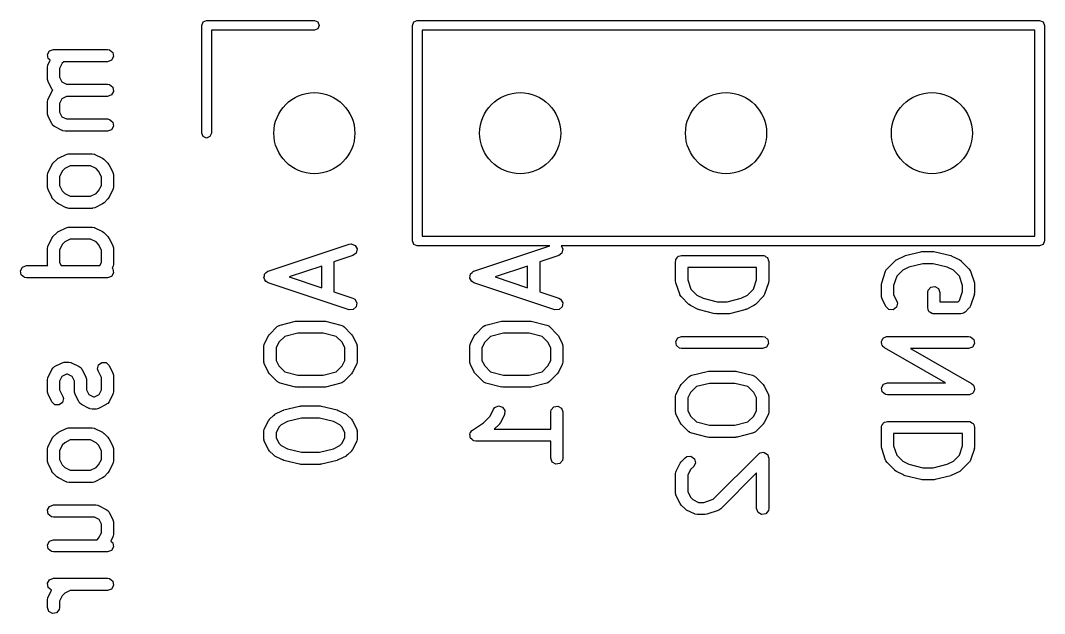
# Model space of a CAD drawing. Extents: x 133.2 to 158.9, y -108.1 to -92.6.
# Drawn here: x 146.23 to 158.87, y -99.91 to -92.59 of the extents above; entities that cross this region are included whole.
import ezdxf

# ---------------------------------------------------------------- set-up
doc = ezdxf.new("R2010")
doc.units = 0
doc.layers.add('BLACK', color=7, linetype='CONTINUOUS')

msp = doc.modelspace()

# ---------------------------------------------------------------- linework, layer by layer
at = {"layer": 'BLACK', "linetype": 'CONTINUOUS'}
for p, q in [((148.47, -92.65), (148.488, -92.6076)), ((148.488, -92.6076), (148.53, -92.59)), ((148.53, -92.59), (149.86, -92.59)), ((149.86, -92.59), (149.902, -92.6076)), ((149.902, -92.6076), (149.92, -92.65)), ((151.07, -92.65), (151.088, -92.6076)), ((151.088, -92.6076), (151.13, -92.59)), ((151.13, -92.59), (158.81, -92.59)), ((158.81, -92.59), (158.852, -92.6076)), ((158.852, -92.6076), (158.87, -92.65)), ((148.47, -93.98), (148.47, -92.65)), ((149.86, -92.71), (148.59, -92.71)), ((148.59, -92.71), (148.59, -93.98)), ((149.902, -92.6924), (149.86, -92.71)), ((149.92, -92.65), (149.902, -92.6924)), ((151.07, -95.31), (151.07, -92.65)), ((151.19, -92.71), (151.19, -95.25)), ((158.75, -92.71), (151.19, -92.71)), ((158.75, -95.25), (158.75, -92.71)), ((158.87, -92.65), (158.87, -95.31)), ((146.567, -93.0101), (146.593, -92.9656)), ((146.593, -92.9656), (146.641, -92.9481)), ((146.641, -92.9481), (147.307, -92.9481)), ((147.307, -92.9481), (147.333, -92.9526)), ((147.333, -92.9526), (147.372, -92.9856)), ((147.372, -92.9856), (147.381, -93.0361)), ((146.576, -93.0606), (146.567, -93.0101)), ((146.574, -93.1324), (146.6, -93.0806)), ((146.6, -93.0806), (146.576, -93.0606)), ((146.75, -93.1151), (146.716, -93.1837)), ((146.767, -93.0981), (146.75, -93.1151)), ((147.307, -93.0981), (146.767, -93.0981)), ((147.356, -93.0805), (147.307, -93.0981)), ((147.381, -93.0361), (147.356, -93.0805)), ((146.566, -93.166), (146.57, -93.1403)), ((146.566, -93.3088), (146.566, -93.166)), ((146.57, -93.1403), (146.573, -93.1369)), ((146.573, -93.1369), (146.574, -93.1324)), ((146.716, -93.1837), (146.716, -93.2911)), ((146.567, -93.313), (146.566, -93.3088)), ((146.566, -93.3174), (146.567, -93.313)), ((146.574, -93.3423), (146.566, -93.3174)), ((146.621, -93.4376), (146.574, -93.3423)), ((146.716, -93.2911), (146.744, -93.3481)), ((146.744, -93.3481), (146.801, -93.3767)), ((146.801, -93.3767), (147.307, -93.3767)), ((147.307, -93.3767), (147.333, -93.3812)), ((146.574, -93.561), (146.621, -93.4657)), ((146.629, -93.4453), (146.621, -93.4376)), ((146.621, -93.4657), (146.632, -93.4513)), ((146.632, -93.4513), (146.629, -93.4453)), ((147.333, -93.3812), (147.372, -93.4142)), ((147.381, -93.4647), (147.356, -93.5091)), ((147.372, -93.4142), (147.381, -93.4647)), ((146.566, -93.5945), (146.57, -93.5689)), ((146.566, -93.7374), (146.566, -93.5945)), ((146.57, -93.5689), (146.573, -93.5654)), ((146.573, -93.5654), (146.574, -93.561)), ((146.744, -93.5552), (146.716, -93.6122)), ((146.716, -93.6122), (146.716, -93.7197)), ((146.801, -93.5267), (146.744, -93.5552)), ((147.307, -93.5267), (146.801, -93.5267)), ((147.356, -93.5091), (147.307, -93.5267)), ((146.567, -93.7416), (146.566, -93.7374)), ((146.566, -93.746), (146.567, -93.7416)), ((146.574, -93.7709), (146.566, -93.746)), ((146.716, -93.7197), (146.744, -93.7767)), ((146.621, -93.8662), (146.574, -93.7709)), ((146.629, -93.8739), (146.621, -93.8662)), ((146.634, -93.8842), (146.629, -93.8739)), ((146.655, -93.8997), (146.634, -93.8842)), ((146.744, -93.7767), (146.801, -93.8052)), ((146.801, -93.8052), (147.307, -93.8052)), ((147.307, -93.8052), (147.333, -93.8098)), ((147.333, -93.8098), (147.372, -93.8427)), ((147.372, -93.8427), (147.381, -93.8933)), ((146.75, -93.9473), (146.655, -93.8997)), ((146.754, -93.9478), (146.75, -93.9473)), ((146.758, -93.9507), (146.754, -93.9478)), ((146.784, -93.9552), (146.758, -93.9507)), ((147.307, -93.9552), (146.784, -93.9552)), ((147.356, -93.9377), (147.307, -93.9552)), ((147.381, -93.8933), (147.356, -93.9377)), ((148.488, -94.0224), (148.47, -93.98)), ((148.59, -93.98), (148.572, -94.0224)), ((148.53, -94.04), (148.488, -94.0224)), ((148.572, -94.0224), (148.53, -94.04)), ((146.702, -94.2893), (146.798, -94.2417)), ((146.798, -94.2417), (146.823, -94.2343)), ((146.823, -94.2343), (146.827, -94.2353)), ((146.827, -94.2353), (146.831, -94.2338)), ((146.831, -94.2338), (147.117, -94.2338)), ((147.117, -94.2338), (147.143, -94.2383)), ((147.143, -94.2383), (147.146, -94.2412)), ((147.146, -94.2412), (147.15, -94.2417)), ((147.15, -94.2417), (147.246, -94.2893)), ((146.574, -94.4657), (146.621, -94.3705)), ((146.621, -94.3705), (146.635, -94.3525)), ((146.635, -94.351), (146.683, -94.3034)), ((146.635, -94.3525), (146.635, -94.351)), ((146.683, -94.3034), (146.701, -94.2905)), ((146.701, -94.2905), (146.702, -94.2893)), ((146.849, -94.3838), (146.78, -94.4181)), ((147.099, -94.3838), (146.849, -94.3838)), ((147.168, -94.4181), (147.099, -94.3838)), ((147.246, -94.2893), (147.264, -94.3027)), ((147.264, -94.3027), (147.265, -94.3034)), ((147.265, -94.3034), (147.313, -94.351)), ((147.313, -94.351), (147.326, -94.3694)), ((147.326, -94.3694), (147.327, -94.3705)), ((147.327, -94.3705), (147.374, -94.4657)), ((146.566, -94.4993), (146.57, -94.4736)), ((146.566, -94.6421), (146.566, -94.4993)), ((146.57, -94.4736), (146.573, -94.4702)), ((146.573, -94.4702), (146.574, -94.4657)), ((146.75, -94.4485), (146.716, -94.517)), ((146.716, -94.517), (146.716, -94.6244)), ((146.78, -94.4181), (146.75, -94.4485)), ((147.198, -94.4485), (147.168, -94.4181)), ((147.232, -94.517), (147.198, -94.4485)), ((147.232, -94.6244), (147.232, -94.517)), ((147.374, -94.4657), (147.382, -94.4907)), ((147.382, -94.4907), (147.381, -94.4951)), ((147.381, -94.4951), (147.382, -94.4993)), ((147.382, -94.4993), (147.382, -94.6421)), ((146.567, -94.6464), (146.566, -94.6421)), ((146.716, -94.6244), (146.75, -94.693)), ((147.198, -94.693), (147.232, -94.6244)), ((147.382, -94.6421), (147.378, -94.6678)), ((146.566, -94.6507), (146.567, -94.6464)), ((146.574, -94.6757), (146.566, -94.6507)), ((146.621, -94.7709), (146.574, -94.6757)), ((146.75, -94.693), (146.78, -94.7234)), ((146.78, -94.7234), (146.849, -94.7576)), ((146.849, -94.7576), (147.099, -94.7576)), ((147.099, -94.7576), (147.168, -94.7234)), ((147.168, -94.7234), (147.198, -94.693)), ((147.374, -94.6757), (147.327, -94.7709)), ((147.375, -94.6712), (147.374, -94.6757)), ((147.378, -94.6678), (147.375, -94.6712)), ((146.622, -94.772), (146.621, -94.7709)), ((146.635, -94.7904), (146.622, -94.772)), ((146.683, -94.838), (146.635, -94.7904)), ((146.684, -94.8387), (146.683, -94.838)), ((146.702, -94.8521), (146.684, -94.8387)), ((146.798, -94.8997), (146.702, -94.8521)), ((147.246, -94.8521), (147.15, -94.8997)), ((147.247, -94.8509), (147.246, -94.8521)), ((147.265, -94.838), (147.247, -94.8509)), ((147.313, -94.7904), (147.265, -94.838)), ((147.327, -94.7709), (147.313, -94.7889)), ((147.313, -94.7889), (147.313, -94.7904)), ((146.802, -94.9002), (146.798, -94.8997)), ((146.806, -94.9031), (146.802, -94.9002)), ((146.831, -94.9076), (146.806, -94.9031)), ((147.117, -94.9076), (146.831, -94.9076)), ((147.121, -94.9061), (147.117, -94.9076)), ((147.125, -94.9071), (147.121, -94.9061)), ((147.15, -94.8997), (147.125, -94.9071)), ((146.702, -95.1941), (146.798, -95.1465)), ((146.798, -95.1465), (146.823, -95.1391)), ((146.823, -95.1391), (146.827, -95.1401)), ((146.827, -95.1401), (146.831, -95.1386)), ((146.831, -95.1386), (147.117, -95.1386)), ((147.117, -95.1386), (147.143, -95.1431)), ((147.143, -95.1431), (147.146, -95.146)), ((147.146, -95.146), (147.15, -95.1465)), ((147.15, -95.1465), (147.246, -95.1941)), ((146.574, -95.3705), (146.621, -95.2753)), ((146.621, -95.2753), (146.635, -95.2573)), ((146.635, -95.2558), (146.683, -95.2082)), ((146.635, -95.2573), (146.635, -95.2558)), ((146.683, -95.2082), (146.701, -95.1953)), ((146.701, -95.1953), (146.702, -95.1941)), ((147.246, -95.1941), (147.264, -95.2075)), ((147.264, -95.2075), (147.265, -95.2082)), ((147.265, -95.2082), (147.313, -95.2558)), ((147.313, -95.2558), (147.326, -95.2741)), ((147.326, -95.2741), (147.327, -95.2753)), ((147.327, -95.2753), (147.374, -95.3705)), ((151.19, -95.25), (158.75, -95.25)), ((146.566, -95.404), (146.57, -95.3784)), ((146.57, -95.3784), (146.573, -95.375)), ((146.573, -95.375), (146.574, -95.3705)), ((146.75, -95.3532), (146.716, -95.4218)), ((146.78, -95.3228), (146.75, -95.3532)), ((146.849, -95.2886), (146.78, -95.3228)), ((147.099, -95.2886), (146.849, -95.2886)), ((147.168, -95.3228), (147.099, -95.2886)), ((147.198, -95.3532), (147.168, -95.3228)), ((147.232, -95.4218), (147.198, -95.3532)), ((147.374, -95.3705), (147.382, -95.3955)), ((147.382, -95.3955), (147.381, -95.3998)), ((147.381, -95.3998), (147.382, -95.404)), ((149.289, -95.6824), (150.289, -95.3491)), ((150.289, -95.3491), (150.314, -95.3453)), ((150.314, -95.3453), (150.362, -95.3641)), ((150.362, -95.3641), (150.387, -95.4092)), ((151.088, -95.3524), (151.07, -95.31)), ((151.13, -95.37), (151.088, -95.3524)), ((152.766, -95.37), (151.13, -95.37)), ((151.829, -95.6824), (152.766, -95.37)), ((158.81, -95.37), (152.905, -95.37)), ((152.905, -95.37), (152.927, -95.4092)), ((158.852, -95.3524), (158.81, -95.37)), ((158.87, -95.31), (158.852, -95.3524)), ((146.566, -95.5945), (146.566, -95.404)), ((146.716, -95.4218), (146.716, -95.5768)), ((147.232, -95.5768), (147.232, -95.4218)), ((147.382, -95.404), (147.382, -95.5945)), ((150.336, -95.4914), (150.102, -95.5695)), ((150.376, -95.4595), (150.336, -95.4914)), ((150.387, -95.4092), (150.376, -95.4595)), ((152.876, -95.4914), (152.642, -95.5695)), ((152.916, -95.4595), (152.876, -95.4914)), ((152.927, -95.4092), (152.916, -95.4595)), ((154.322, -95.5374), (154.334, -95.5225)), ((154.334, -95.5225), (154.344, -95.5056)), ((154.344, -95.5056), (154.351, -95.5033)), ((154.351, -95.5033), (154.355, -95.4981)), ((154.355, -95.4981), (154.374, -95.4948)), ((154.374, -95.4948), (154.392, -95.4881)), ((154.392, -95.4881), (155.392, -95.4881)), ((155.392, -95.4881), (155.402, -95.4898)), ((155.402, -95.4898), (155.405, -95.4892)), ((155.405, -95.4892), (155.408, -95.4909)), ((155.408, -95.4909), (155.418, -95.4926)), ((155.418, -95.4926), (155.433, -95.5051)), ((155.433, -95.5051), (155.45, -95.5149)), ((155.45, -95.5149), (155.452, -95.5212)), ((155.452, -95.5212), (155.457, -95.5256)), ((155.457, -95.5256), (155.461, -95.5448)), ((157.042, -95.5436), (157.137, -95.496)), ((157.137, -95.496), (157.149, -95.4923)), ((157.149, -95.4923), (157.152, -95.4903)), ((157.152, -95.4903), (157.343, -95.4427)), ((157.343, -95.4427), (157.358, -95.4417)), ((157.358, -95.4417), (157.361, -95.4405)), ((157.361, -95.4405), (157.504, -95.4405)), ((157.504, -95.4405), (157.519, -95.4431)), ((157.519, -95.4431), (157.522, -95.4427)), ((157.522, -95.4427), (157.712, -95.4903)), ((157.712, -95.4903), (157.724, -95.4956)), ((157.724, -95.4956), (157.728, -95.496)), ((157.728, -95.496), (157.823, -95.5436)), ((146.234, -95.6767), (146.259, -95.6323)), ((146.259, -95.6323), (146.307, -95.6148)), ((146.307, -95.6148), (146.57, -95.6148)), ((146.567, -95.5987), (146.566, -95.5945)), ((146.566, -95.6031), (146.567, -95.5987)), ((146.57, -95.6148), (146.566, -95.6031)), ((146.716, -95.5768), (146.735, -95.6148)), ((146.735, -95.6148), (147.213, -95.6148)), ((147.213, -95.6148), (147.232, -95.5768)), ((147.374, -95.6281), (147.365, -95.6464)), ((147.365, -95.6464), (147.372, -95.6523)), ((147.372, -95.6523), (147.381, -95.7028)), ((147.375, -95.6236), (147.374, -95.6281)), ((147.378, -95.6202), (147.375, -95.6236)), ((147.382, -95.5945), (147.378, -95.6202)), ((149.952, -95.6195), (149.55, -95.7536)), ((149.952, -95.8876), (149.952, -95.6195)), ((150.102, -95.5695), (150.102, -95.9376)), ((152.492, -95.6195), (152.09, -95.7536)), ((152.492, -95.8876), (152.492, -95.6195)), ((152.642, -95.5695), (152.642, -95.9376)), ((154.317, -95.5631), (154.319, -95.5534)), ((154.317, -95.8012), (154.317, -95.5631)), ((154.319, -95.5501), (154.32, -95.5472)), ((154.319, -95.5534), (154.319, -95.5501)), ((154.32, -95.5472), (154.322, -95.5374)), ((154.467, -95.6381), (154.467, -95.789)), ((155.317, -95.6381), (154.467, -95.6381)), ((155.317, -95.789), (155.317, -95.6381)), ((155.461, -95.5448), (155.467, -95.5631)), ((155.467, -95.5631), (155.467, -95.8012)), ((156.925, -95.657), (156.927, -95.6529)), ((156.927, -95.6529), (157.022, -95.5577)), ((157.022, -95.5577), (157.041, -95.5448)), ((157.041, -95.5448), (157.042, -95.5436)), ((157.197, -95.6339), (157.12, -95.6724)), ((157.37, -95.5905), (157.197, -95.6339)), ((157.495, -95.5905), (157.37, -95.5905)), ((157.668, -95.6339), (157.495, -95.5905)), ((157.745, -95.6724), (157.668, -95.6339)), ((157.823, -95.5436), (157.841, -95.557)), ((157.841, -95.557), (157.843, -95.5577)), ((157.843, -95.5577), (157.938, -95.6529)), ((157.938, -95.6529), (157.953, -95.6743)), ((146.242, -95.7273), (146.234, -95.6767)), ((146.282, -95.7602), (146.242, -95.7273)), ((146.307, -95.7648), (146.282, -95.7602)), ((147.307, -95.7648), (146.307, -95.7648)), ((147.356, -95.7472), (147.307, -95.7648)), ((147.381, -95.7028), (147.356, -95.7472)), ((149.238, -95.7646), (149.243, -95.7413)), ((149.239, -95.7665), (149.238, -95.7646)), ((149.239, -95.7686), (149.239, -95.7665)), ((149.251, -95.7888), (149.239, -95.7686)), ((149.243, -95.7413), (149.246, -95.7179)), ((149.246, -95.7179), (149.248, -95.7164)), ((149.248, -95.7143), (149.267, -95.6996)), ((149.248, -95.7164), (149.248, -95.7143)), ((149.267, -95.6996), (149.285, -95.6838)), ((149.285, -95.6838), (149.287, -95.6838)), ((149.287, -95.6838), (149.289, -95.6824)), ((149.55, -95.7536), (149.952, -95.8876)), ((151.778, -95.7646), (151.783, -95.7413)), ((151.779, -95.7665), (151.778, -95.7646)), ((151.779, -95.7686), (151.779, -95.7665)), ((151.791, -95.7888), (151.779, -95.7686)), ((151.783, -95.7413), (151.786, -95.7179)), ((151.786, -95.7179), (151.788, -95.7164)), ((151.788, -95.7143), (151.807, -95.6996)), ((151.788, -95.7164), (151.788, -95.7143)), ((151.807, -95.6996), (151.825, -95.6838)), ((151.825, -95.6838), (151.827, -95.6838)), ((151.827, -95.6838), (151.829, -95.6824)), ((152.09, -95.7536), (152.492, -95.8876)), ((156.861, -95.8251), (156.909, -95.6822)), ((156.909, -95.6822), (156.921, -95.6593)), ((156.921, -95.6593), (156.925, -95.657)), ((157.046, -95.7465), (157.007, -95.861)), ((157.12, -95.6724), (157.046, -95.7465)), ((157.819, -95.7465), (157.745, -95.6724)), ((157.857, -95.861), (157.819, -95.7465)), ((157.953, -95.6743), (157.953, -95.6787)), ((157.953, -95.6787), (157.956, -95.6822)), ((157.956, -95.6822), (158.004, -95.8251)), ((149.263, -95.8097), (149.251, -95.7888)), ((149.265, -95.8105), (149.263, -95.8097)), ((149.266, -95.8123), (149.265, -95.8105)), ((149.289, -95.8247), (149.266, -95.8123)), ((150.289, -96.1581), (149.289, -95.8247)), ((151.803, -95.8097), (151.791, -95.7888)), ((151.805, -95.8105), (151.803, -95.8097)), ((151.806, -95.8123), (151.805, -95.8105)), ((151.829, -95.8247), (151.806, -95.8123)), ((152.829, -96.1581), (151.829, -95.8247)), ((154.318, -95.8027), (154.317, -95.8012)), ((154.321, -95.8249), (154.318, -95.8027)), ((154.369, -95.9678), (154.321, -95.8249)), ((154.467, -95.789), (154.506, -95.9035)), ((154.506, -95.9035), (154.58, -95.9776)), ((155.205, -95.9776), (155.279, -95.9035)), ((155.279, -95.9035), (155.317, -95.789)), ((155.464, -95.8249), (155.416, -95.9678)), ((155.467, -95.8012), (155.463, -95.8233)), ((155.463, -95.8233), (155.464, -95.8249)), ((156.857, -95.8488), (156.861, -95.8267)), ((156.857, -95.9917), (156.857, -95.8488)), ((156.861, -95.8267), (156.861, -95.8251)), ((157.007, -95.861), (157.007, -95.974)), ((157.433, -95.9184), (157.466, -95.8791)), ((157.466, -95.8791), (157.517, -95.8702)), ((157.517, -95.8702), (157.561, -95.8958)), ((157.561, -95.8958), (157.579, -95.944)), ((157.857, -95.9319), (157.857, -95.861)), ((158.004, -95.8251), (158.007, -95.8473)), ((158.007, -95.8473), (158.007, -95.8488)), ((158.007, -95.8488), (158.007, -95.944)), ((150.102, -95.9376), (150.336, -96.0158)), ((150.336, -96.0158), (150.359, -96.0282)), ((150.359, -96.0282), (150.386, -96.0719)), ((152.642, -95.9376), (152.876, -96.0158)), ((152.876, -96.0158), (152.899, -96.0282)), ((152.899, -96.0282), (152.926, -96.0719)), ((154.372, -95.9713), (154.369, -95.9678)), ((154.372, -95.9757), (154.372, -95.9713)), ((154.387, -95.9971), (154.372, -95.9757)), ((154.482, -96.0923), (154.387, -95.9971)), ((154.58, -95.9776), (154.657, -96.0161)), ((154.657, -96.0161), (154.83, -96.0595)), ((154.955, -96.0595), (155.128, -96.0161)), ((155.128, -96.0161), (155.205, -95.9776)), ((155.398, -95.9971), (155.303, -96.0923)), ((155.4, -95.993), (155.398, -95.9971)), ((155.404, -95.9907), (155.4, -95.993)), ((155.416, -95.9678), (155.404, -95.9907)), ((156.859, -95.9959), (156.857, -95.9917)), ((156.858, -96.0002), (156.859, -95.9959)), ((156.865, -96.0252), (156.858, -96.0002)), ((156.913, -96.1204), (156.865, -96.0252)), ((157.007, -95.974), (157.047, -96.0534)), ((157.429, -95.944), (157.433, -95.9184)), ((157.429, -96.1345), (157.429, -95.944)), ((157.579, -95.944), (157.579, -96.0595)), ((157.819, -96.0464), (157.857, -95.9319)), ((158.004, -95.9678), (157.956, -96.1106)), ((158.007, -95.944), (158.003, -95.9661)), ((158.003, -95.9661), (158.004, -95.9678)), ((150.34, -96.1567), (150.289, -96.1581)), ((150.378, -96.1226), (150.34, -96.1567)), ((150.386, -96.0719), (150.378, -96.1226)), ((152.88, -96.1567), (152.829, -96.1581)), ((152.918, -96.1226), (152.88, -96.1567)), ((152.926, -96.0719), (152.918, -96.1226)), ((154.484, -96.093), (154.482, -96.0923)), ((154.502, -96.1064), (154.484, -96.093)), ((154.597, -96.154), (154.502, -96.1064)), ((154.6, -96.1544), (154.597, -96.154)), ((154.612, -96.1597), (154.6, -96.1544)), ((154.803, -96.2073), (154.612, -96.1597)), ((154.83, -96.0595), (154.955, -96.0595)), ((155.172, -96.1597), (154.982, -96.2073)), ((155.175, -96.1577), (155.172, -96.1597)), ((155.188, -96.154), (155.175, -96.1577)), ((155.283, -96.1064), (155.188, -96.154)), ((155.284, -96.1052), (155.283, -96.1064)), ((155.303, -96.0923), (155.284, -96.1052)), ((156.95, -96.1557), (156.913, -96.1204)), ((157.001, -96.1588), (156.95, -96.1557)), ((157.043, -96.1282), (157.001, -96.1588)), ((157.055, -96.0783), (157.043, -96.1282)), ((157.047, -96.0534), (157.055, -96.0783)), ((157.435, -96.1528), (157.429, -96.1345)), ((157.439, -96.172), (157.435, -96.1528)), ((157.579, -96.0595), (157.806, -96.0595)), ((157.806, -96.0595), (157.819, -96.0464)), ((157.938, -96.1399), (157.89, -96.1876)), ((157.94, -96.1359), (157.938, -96.1399)), ((157.944, -96.1335), (157.94, -96.1359)), ((157.956, -96.1106), (157.944, -96.1335)), ((154.806, -96.2069), (154.803, -96.2073)), ((154.821, -96.2095), (154.806, -96.2069)), ((154.964, -96.2095), (154.821, -96.2095)), ((154.967, -96.2083), (154.964, -96.2095)), ((154.982, -96.2073), (154.967, -96.2083)), ((157.444, -96.1764), (157.439, -96.172)), ((157.446, -96.1827), (157.444, -96.1764)), ((157.463, -96.1925), (157.446, -96.1827)), ((157.478, -96.205), (157.463, -96.1925)), ((157.488, -96.2067), (157.478, -96.205)), ((157.491, -96.2084), (157.488, -96.2067)), ((157.494, -96.2078), (157.491, -96.2084)), ((157.504, -96.2095), (157.494, -96.2078)), ((157.837, -96.2095), (157.504, -96.2095)), ((157.853, -96.2039), (157.837, -96.2095)), ((157.869, -96.2025), (157.853, -96.2039)), ((157.882, -96.1931), (157.869, -96.2025)), ((157.885, -96.192), (157.882, -96.1931)), ((157.886, -96.1902), (157.885, -96.192)), ((157.89, -96.1876), (157.886, -96.1902)), ((149.307, -96.4624), (149.402, -96.3672)), ((149.402, -96.3672), (149.424, -96.3523)), ((149.424, -96.3523), (149.431, -96.3516)), ((149.431, -96.3516), (149.437, -96.3475)), ((149.437, -96.3475), (149.628, -96.2999)), ((149.628, -96.2999), (149.642, -96.2988)), ((149.642, -96.2988), (149.646, -96.2976)), ((149.646, -96.2976), (149.979, -96.2976)), ((149.979, -96.2976), (149.994, -96.3002)), ((149.994, -96.3002), (149.997, -96.2999)), ((149.997, -96.2999), (150.188, -96.3475)), ((150.188, -96.3475), (150.212, -96.3581)), ((150.212, -96.3581), (150.216, -96.3641)), ((150.216, -96.3641), (150.223, -96.3672)), ((150.223, -96.3672), (150.318, -96.4624)), ((151.847, -96.4624), (151.942, -96.3672)), ((151.942, -96.3672), (151.964, -96.3523)), ((151.964, -96.3523), (151.971, -96.3516)), ((151.971, -96.3516), (151.977, -96.3475)), ((151.977, -96.3475), (152.168, -96.2999)), ((152.168, -96.2999), (152.182, -96.2988)), ((152.182, -96.2988), (152.186, -96.2976)), ((152.186, -96.2976), (152.519, -96.2976)), ((152.519, -96.2976), (152.534, -96.3002)), ((152.534, -96.3002), (152.537, -96.2999)), ((152.537, -96.2999), (152.728, -96.3475)), ((152.728, -96.3475), (152.752, -96.3581)), ((152.752, -96.3581), (152.756, -96.3641)), ((152.756, -96.3641), (152.763, -96.3672)), ((152.763, -96.3672), (152.858, -96.4624)), ((149.245, -96.5772), (149.293, -96.4819)), ((149.293, -96.4819), (149.306, -96.4639)), ((149.306, -96.4639), (149.307, -96.4624)), ((149.494, -96.488), (149.422, -96.5599)), ((149.655, -96.4476), (149.494, -96.488)), ((149.97, -96.4476), (149.655, -96.4476)), ((150.131, -96.488), (149.97, -96.4476)), ((150.203, -96.5599), (150.131, -96.488)), ((150.318, -96.4624), (150.331, -96.4808)), ((150.331, -96.4808), (150.332, -96.4819)), ((150.332, -96.4819), (150.379, -96.5772)), ((151.785, -96.5772), (151.833, -96.4819)), ((151.833, -96.4819), (151.846, -96.4639)), ((151.846, -96.4639), (151.847, -96.4624)), ((152.034, -96.488), (151.962, -96.5599)), ((152.195, -96.4476), (152.034, -96.488)), ((152.51, -96.4476), (152.195, -96.4476)), ((152.671, -96.488), (152.51, -96.4476)), ((152.743, -96.5599), (152.671, -96.488)), ((152.858, -96.4624), (152.871, -96.4808)), ((152.871, -96.4808), (152.872, -96.4819)), ((152.872, -96.4819), (152.919, -96.5772)), ((154.319, -96.5501), (154.344, -96.5056)), ((154.344, -96.5056), (154.392, -96.4881)), ((154.392, -96.4881), (155.392, -96.4881)), ((155.392, -96.4881), (155.418, -96.4926)), ((155.418, -96.4926), (155.457, -96.5256)), ((155.457, -96.5256), (155.466, -96.5761)), ((156.859, -96.5501), (156.868, -96.5333)), ((156.868, -96.5333), (156.875, -96.5151)), ((156.875, -96.5151), (156.881, -96.5116)), ((156.881, -96.5116), (156.884, -96.5056)), ((156.884, -96.5056), (156.902, -96.499)), ((156.902, -96.499), (156.919, -96.4893)), ((156.919, -96.4893), (156.926, -96.4905)), ((156.926, -96.4905), (156.932, -96.4881)), ((156.932, -96.4881), (157.932, -96.4881)), ((157.932, -96.4881), (157.958, -96.4926)), ((157.958, -96.4926), (157.997, -96.5256)), ((157.997, -96.5256), (158.006, -96.5761)), ((149.237, -96.6107), (149.242, -96.5851)), ((149.237, -96.8012), (149.237, -96.6107)), ((149.242, -96.5851), (149.245, -96.5816)), ((149.245, -96.5816), (149.245, -96.5772)), ((149.422, -96.5599), (149.387, -96.6284)), ((149.387, -96.6284), (149.387, -96.7835)), ((150.237, -96.6284), (150.203, -96.5599)), ((150.237, -96.7835), (150.237, -96.6284)), ((150.379, -96.5772), (150.387, -96.6021)), ((150.387, -96.6021), (150.386, -96.6065)), ((150.386, -96.6065), (150.387, -96.6107)), ((150.387, -96.6107), (150.387, -96.8012)), ((151.777, -96.6107), (151.782, -96.5851)), ((151.777, -96.8012), (151.777, -96.6107)), ((151.782, -96.5851), (151.785, -96.5816)), ((151.785, -96.5816), (151.785, -96.5772)), ((151.962, -96.5599), (151.927, -96.6284)), ((151.927, -96.6284), (151.927, -96.7835)), ((152.777, -96.6284), (152.743, -96.5599)), ((152.777, -96.7835), (152.777, -96.6284)), ((152.919, -96.5772), (152.927, -96.6021)), ((152.927, -96.6021), (152.926, -96.6065)), ((152.926, -96.6065), (152.927, -96.6107)), ((152.927, -96.6107), (152.927, -96.8012)), ((154.327, -96.6006), (154.319, -96.5501)), ((154.367, -96.6336), (154.327, -96.6006)), ((154.392, -96.6381), (154.367, -96.6336)), ((155.392, -96.6381), (154.392, -96.6381)), ((155.441, -96.6205), (155.392, -96.6381)), ((155.466, -96.5761), (155.441, -96.6205)), ((156.857, -96.5634), (156.86, -96.5569)), ((156.864, -96.5816), (156.857, -96.5634)), ((156.86, -96.5569), (156.859, -96.5501)), ((156.867, -96.6006), (156.864, -96.5816)), ((156.873, -96.6051), (156.867, -96.6006)), ((156.875, -96.6116), (156.873, -96.6051)), ((156.895, -96.6282), (156.875, -96.6116)), ((157.65, -97.0595), (156.895, -96.6282)), ((157.932, -96.6381), (157.215, -96.6381)), ((157.215, -96.6381), (157.97, -97.0694)), ((157.981, -96.6205), (157.932, -96.6381)), ((158.006, -96.5761), (157.981, -96.6205)), ((149.387, -96.7835), (149.422, -96.852)), ((150.203, -96.852), (150.237, -96.7835)), ((151.927, -96.7835), (151.962, -96.852)), ((152.743, -96.852), (152.777, -96.7835)), ((146.574, -96.9896), (146.621, -96.8943)), ((146.621, -96.8943), (146.637, -96.8734)), ((146.637, -96.8734), (146.647, -96.8689)), ((146.647, -96.8689), (146.655, -96.8608)), ((146.655, -96.8608), (146.75, -96.8132)), ((146.75, -96.8132), (146.775, -96.8057)), ((146.775, -96.8057), (146.779, -96.8068)), ((146.779, -96.8068), (146.784, -96.8052)), ((146.784, -96.8052), (146.831, -96.8052)), ((146.831, -96.8052), (146.857, -96.8098)), ((146.857, -96.8098), (146.86, -96.8126)), ((146.86, -96.8126), (146.865, -96.8132)), ((146.865, -96.8132), (146.96, -96.8608)), ((146.96, -96.8608), (146.981, -96.8763)), ((146.981, -96.8763), (146.985, -96.8866)), ((146.985, -96.8866), (146.994, -96.8943)), ((146.994, -96.8943), (147.041, -96.9896)), ((147.185, -96.8888), (147.197, -96.8389)), ((147.193, -96.9138), (147.185, -96.8888)), ((147.232, -96.9932), (147.193, -96.9138)), ((147.197, -96.8389), (147.238, -96.8083)), ((147.238, -96.8083), (147.29, -96.8114)), ((147.29, -96.8114), (147.327, -96.8467)), ((147.327, -96.8467), (147.374, -96.9419)), ((149.239, -96.8054), (149.237, -96.8012)), ((149.238, -96.8098), (149.239, -96.8054)), ((149.245, -96.8347), (149.238, -96.8098)), ((149.293, -96.93), (149.245, -96.8347)), ((149.422, -96.852), (149.494, -96.9239)), ((150.131, -96.9239), (150.203, -96.852)), ((150.379, -96.8347), (150.332, -96.93)), ((150.38, -96.8303), (150.379, -96.8347)), ((150.383, -96.8268), (150.38, -96.8303)), ((150.387, -96.8012), (150.383, -96.8268)), ((151.779, -96.8054), (151.777, -96.8012)), ((151.778, -96.8098), (151.779, -96.8054)), ((151.785, -96.8347), (151.778, -96.8098)), ((151.833, -96.93), (151.785, -96.8347)), ((151.962, -96.852), (152.034, -96.9239)), ((152.671, -96.9239), (152.743, -96.852)), ((152.919, -96.8347), (152.872, -96.93)), ((152.92, -96.8303), (152.919, -96.8347)), ((152.923, -96.8268), (152.92, -96.8303)), ((152.927, -96.8012), (152.923, -96.8268)), ((154.708, -96.9189), (154.722, -96.9179)), ((154.722, -96.9179), (154.726, -96.9167)), ((154.726, -96.9167), (155.059, -96.9167)), ((155.059, -96.9167), (155.074, -96.9193)), ((146.566, -97.0231), (146.57, -96.9974)), ((146.566, -97.166), (146.566, -97.0231)), ((146.57, -96.9974), (146.573, -96.994)), ((146.573, -96.994), (146.574, -96.9896)), ((146.744, -96.9838), (146.716, -97.0408)), ((146.716, -97.0408), (146.716, -97.1482)), ((146.801, -96.9552), (146.744, -96.9838)), ((146.813, -96.9552), (146.801, -96.9552)), ((146.871, -96.9838), (146.813, -96.9552)), ((146.899, -97.0408), (146.871, -96.9838)), ((146.899, -97.166), (146.899, -97.0408)), ((147.041, -96.9896), (147.049, -97.0145)), ((147.049, -97.0145), (147.048, -97.0189)), ((147.048, -97.0189), (147.049, -97.0231)), ((147.049, -97.0231), (147.049, -97.1482)), ((147.232, -97.1482), (147.232, -96.9932)), ((147.374, -96.9419), (147.382, -96.9669)), ((147.382, -96.9669), (147.381, -96.9713)), ((147.381, -96.9713), (147.382, -96.9755)), ((147.382, -96.9755), (147.382, -97.166)), ((149.294, -96.9311), (149.293, -96.93)), ((149.307, -96.9495), (149.294, -96.9311)), ((149.402, -97.0447), (149.307, -96.9495)), ((149.494, -96.9239), (149.655, -96.9643)), ((149.655, -96.9643), (149.97, -96.9643)), ((149.97, -96.9643), (150.131, -96.9239)), ((150.318, -96.9495), (150.223, -97.0447)), ((150.332, -96.93), (150.318, -96.948)), ((150.318, -96.948), (150.318, -96.9495)), ((151.834, -96.9311), (151.833, -96.93)), ((151.847, -96.9495), (151.834, -96.9311)), ((151.942, -97.0447), (151.847, -96.9495)), ((152.034, -96.9239), (152.195, -96.9643)), ((152.195, -96.9643), (152.51, -96.9643)), ((152.51, -96.9643), (152.671, -96.9239)), ((152.858, -96.9495), (152.763, -97.0447)), ((152.872, -96.93), (152.858, -96.948)), ((152.858, -96.948), (152.858, -96.9495)), ((154.387, -97.0815), (154.482, -96.9863)), ((154.482, -96.9863), (154.504, -96.9713)), ((154.504, -96.9713), (154.511, -96.9707)), ((154.511, -96.9707), (154.517, -96.9665)), ((154.517, -96.9665), (154.708, -96.9189)), ((155.074, -96.9193), (155.077, -96.9189)), ((155.077, -96.9189), (155.268, -96.9665)), ((155.268, -96.9665), (155.292, -96.9771)), ((155.292, -96.9771), (155.296, -96.9831)), ((155.296, -96.9831), (155.303, -96.9863)), ((155.303, -96.9863), (155.398, -97.0815)), ((146.567, -97.1702), (146.566, -97.166)), ((146.566, -97.1745), (146.567, -97.1702)), ((146.716, -97.1482), (146.755, -97.2276)), ((146.901, -97.1702), (146.899, -97.166)), ((146.9, -97.1745), (146.901, -97.1702)), ((147.049, -97.1482), (147.078, -97.2053)), ((147.204, -97.2053), (147.232, -97.1482)), ((147.382, -97.166), (147.378, -97.1916)), ((149.409, -97.0478), (149.402, -97.0447)), ((149.413, -97.0538), (149.409, -97.0478)), ((149.437, -97.0644), (149.413, -97.0538)), ((149.628, -97.112), (149.437, -97.0644)), ((149.631, -97.1117), (149.628, -97.112)), ((149.646, -97.1143), (149.631, -97.1117)), ((149.979, -97.1143), (149.646, -97.1143)), ((149.982, -97.1131), (149.979, -97.1143)), ((149.997, -97.112), (149.982, -97.1131)), ((150.188, -97.0644), (149.997, -97.112)), ((150.194, -97.0603), (150.188, -97.0644)), ((150.201, -97.0596), (150.194, -97.0603)), ((150.223, -97.0447), (150.201, -97.0596)), ((151.949, -97.0478), (151.942, -97.0447)), ((151.953, -97.0538), (151.949, -97.0478)), ((151.977, -97.0644), (151.953, -97.0538)), ((152.168, -97.112), (151.977, -97.0644)), ((152.171, -97.1117), (152.168, -97.112)), ((152.186, -97.1143), (152.171, -97.1117)), ((152.519, -97.1143), (152.186, -97.1143)), ((152.522, -97.1131), (152.519, -97.1143)), ((152.537, -97.112), (152.522, -97.1131)), ((152.728, -97.0644), (152.537, -97.112)), ((152.734, -97.0603), (152.728, -97.0644)), ((152.741, -97.0596), (152.734, -97.0603)), ((152.763, -97.0447), (152.741, -97.0596)), ((154.325, -97.1962), (154.373, -97.101)), ((154.373, -97.101), (154.386, -97.083)), ((154.386, -97.083), (154.387, -97.0815)), ((154.574, -97.107), (154.502, -97.179)), ((154.735, -97.0667), (154.574, -97.107)), ((155.05, -97.0667), (154.735, -97.0667)), ((155.211, -97.107), (155.05, -97.0667)), ((155.283, -97.179), (155.211, -97.107)), ((155.398, -97.0815), (155.411, -97.0999)), ((155.411, -97.0999), (155.412, -97.101)), ((155.412, -97.101), (155.459, -97.1962)), ((156.859, -97.1215), (156.884, -97.0771)), ((156.867, -97.172), (156.859, -97.1215)), ((156.884, -97.0771), (156.932, -97.0595)), ((156.932, -97.0595), (157.65, -97.0595)), ((157.97, -97.0694), (157.99, -97.0861)), ((157.99, -97.0861), (157.992, -97.0926)), ((157.997, -97.1643), (157.99, -97.1825)), ((157.992, -97.0926), (157.997, -97.097)), ((157.997, -97.097), (158.001, -97.1161)), ((158.006, -97.1475), (157.997, -97.1643)), ((158.001, -97.1161), (158.007, -97.1342)), ((158.007, -97.1342), (158.005, -97.1407)), ((158.005, -97.1407), (158.006, -97.1475)), ((146.574, -97.1995), (146.566, -97.1745)), ((146.621, -97.2947), (146.574, -97.1995)), ((146.659, -97.33), (146.621, -97.2947)), ((146.763, -97.2526), (146.751, -97.3025)), ((146.755, -97.2276), (146.763, -97.2526)), ((146.907, -97.1995), (146.9, -97.1745)), ((146.955, -97.2947), (146.907, -97.1995)), ((146.963, -97.3025), (146.955, -97.2947)), ((147.078, -97.2053), (147.135, -97.2338)), ((147.135, -97.2338), (147.147, -97.2338)), ((147.147, -97.2338), (147.204, -97.2053)), ((147.327, -97.2947), (147.311, -97.3157)), ((147.374, -97.1995), (147.327, -97.2947)), ((147.375, -97.195), (147.374, -97.1995)), ((147.378, -97.1916), (147.375, -97.195)), ((154.317, -97.2298), (154.322, -97.2041)), ((154.317, -97.4202), (154.317, -97.2298)), ((154.322, -97.2041), (154.325, -97.2007)), ((154.325, -97.2007), (154.325, -97.1962)), ((154.502, -97.179), (154.467, -97.2475)), ((154.467, -97.2475), (154.467, -97.4025)), ((155.317, -97.2475), (155.283, -97.179)), ((155.317, -97.4025), (155.317, -97.2475)), ((155.459, -97.1962), (155.467, -97.2212)), ((155.467, -97.2212), (155.466, -97.2255)), ((155.466, -97.2255), (155.467, -97.2298)), ((155.467, -97.2298), (155.467, -97.4202)), ((156.907, -97.205), (156.867, -97.172)), ((156.932, -97.2095), (156.907, -97.205)), ((157.932, -97.2095), (156.932, -97.2095)), ((157.939, -97.2072), (157.932, -97.2095)), ((157.946, -97.2083), (157.939, -97.2072)), ((157.962, -97.1986), (157.946, -97.2083)), ((157.981, -97.192), (157.962, -97.1986)), ((157.984, -97.186), (157.981, -97.192)), ((157.99, -97.1825), (157.984, -97.186)), ((146.71, -97.3331), (146.659, -97.33)), ((146.751, -97.3025), (146.71, -97.3331)), ((146.967, -97.3128), (146.963, -97.3025)), ((146.988, -97.3283), (146.967, -97.3128)), ((147.083, -97.3759), (146.988, -97.3283)), ((147.088, -97.3764), (147.083, -97.3759)), ((147.091, -97.3793), (147.088, -97.3764)), ((147.117, -97.3838), (147.091, -97.3793)), ((147.165, -97.3838), (147.117, -97.3838)), ((147.169, -97.3823), (147.165, -97.3838)), ((147.173, -97.3833), (147.169, -97.3823)), ((147.198, -97.3759), (147.173, -97.3833)), ((147.293, -97.3283), (147.198, -97.3759)), ((147.301, -97.3201), (147.293, -97.3283)), ((147.311, -97.3157), (147.301, -97.3201)), ((149.374, -97.4484), (149.469, -97.4008)), ((149.469, -97.4008), (149.482, -97.3971)), ((149.482, -97.3971), (149.485, -97.3951)), ((149.485, -97.3951), (149.675, -97.3475)), ((149.675, -97.3475), (149.69, -97.3464)), ((149.69, -97.3464), (149.693, -97.3452)), ((149.693, -97.3452), (149.931, -97.3452)), ((149.931, -97.3452), (149.946, -97.3478)), ((149.946, -97.3478), (149.95, -97.3475)), ((149.95, -97.3475), (150.14, -97.3951)), ((150.14, -97.3951), (150.152, -97.4004)), ((150.152, -97.4004), (150.155, -97.4008)), ((150.155, -97.4008), (150.251, -97.4484)), ((152.029, -97.471), (152.071, -97.3867)), ((152.071, -97.3867), (152.087, -97.3658)), ((152.087, -97.3658), (152.134, -97.3454)), ((152.134, -97.3454), (152.183, -97.36)), ((152.183, -97.36), (152.211, -97.4028)), ((152.211, -97.4028), (152.205, -97.4538)), ((152.777, -97.4202), (152.782, -97.3946)), ((152.777, -97.631), (152.777, -97.4202)), ((152.782, -97.3946), (152.815, -97.3553)), ((152.815, -97.3553), (152.865, -97.3464)), ((152.865, -97.3464), (152.91, -97.372)), ((152.91, -97.372), (152.927, -97.4202)), ((152.927, -97.4202), (152.927, -97.9917)), ((154.319, -97.4245), (154.317, -97.4202)), ((154.467, -97.4025), (154.502, -97.471)), ((155.283, -97.471), (155.317, -97.4025)), ((155.467, -97.4202), (155.463, -97.4459)), ((149.245, -97.6248), (149.293, -97.5296)), ((149.293, -97.5296), (149.306, -97.5115)), ((149.306, -97.5115), (149.307, -97.5101)), ((149.307, -97.5101), (149.355, -97.4624)), ((149.355, -97.4624), (149.373, -97.4496)), ((149.373, -97.4496), (149.374, -97.4484)), ((149.529, -97.5386), (149.452, -97.5771)), ((149.703, -97.4952), (149.529, -97.5386)), ((149.922, -97.4952), (149.703, -97.4952)), ((150.096, -97.5386), (149.922, -97.4952)), ((150.173, -97.5771), (150.096, -97.5386)), ((150.251, -97.4484), (150.269, -97.4618)), ((150.269, -97.4618), (150.27, -97.4624)), ((150.27, -97.4624), (150.318, -97.5101)), ((150.318, -97.5101), (150.331, -97.5284)), ((150.331, -97.5284), (150.332, -97.5296)), ((150.332, -97.5296), (150.379, -97.6248)), ((151.947, -97.5524), (152.029, -97.471)), ((152.158, -97.549), (152.144, -97.567)), ((152.205, -97.4538), (152.158, -97.549)), ((154.318, -97.4288), (154.319, -97.4245)), ((154.325, -97.4538), (154.318, -97.4288)), ((154.373, -97.549), (154.325, -97.4538)), ((154.374, -97.5501), (154.373, -97.549)), ((154.502, -97.471), (154.574, -97.543)), ((154.574, -97.543), (154.735, -97.5833)), ((155.05, -97.5833), (155.211, -97.543)), ((155.211, -97.543), (155.283, -97.471)), ((155.412, -97.549), (155.398, -97.567)), ((155.459, -97.4538), (155.412, -97.549)), ((155.46, -97.4493), (155.459, -97.4538)), ((155.463, -97.4459), (155.46, -97.4493)), ((156.891, -97.5509), (156.895, -97.5458)), ((156.895, -97.5458), (156.914, -97.5424)), ((156.914, -97.5424), (156.932, -97.5357)), ((156.932, -97.5357), (157.932, -97.5357)), ((157.932, -97.5357), (157.942, -97.5374)), ((157.942, -97.5374), (157.945, -97.5369)), ((157.945, -97.5369), (157.948, -97.5385)), ((157.948, -97.5385), (157.958, -97.5402)), ((157.958, -97.5402), (157.973, -97.5528)), ((146.683, -97.6843), (146.701, -97.6715)), ((146.701, -97.6715), (146.702, -97.6703)), ((146.702, -97.6703), (146.798, -97.6227)), ((146.798, -97.6227), (146.823, -97.6153)), ((146.823, -97.6153), (146.827, -97.6163)), ((146.827, -97.6163), (146.831, -97.6148)), ((146.831, -97.6148), (147.117, -97.6148)), ((147.117, -97.6148), (147.143, -97.6193)), ((147.143, -97.6193), (147.146, -97.6222)), ((147.146, -97.6222), (147.15, -97.6227)), ((147.15, -97.6227), (147.246, -97.6703)), ((147.246, -97.6703), (147.264, -97.6837)), ((149.237, -97.6583), (149.242, -97.6327)), ((149.237, -97.7536), (149.237, -97.6583)), ((149.242, -97.6327), (149.245, -97.6292)), ((149.245, -97.6292), (149.245, -97.6248)), ((149.422, -97.6075), (149.387, -97.676)), ((149.387, -97.676), (149.387, -97.7359)), ((149.452, -97.5771), (149.422, -97.6075)), ((150.203, -97.6075), (150.173, -97.5771)), ((150.237, -97.676), (150.203, -97.6075)), ((150.237, -97.7359), (150.237, -97.676)), ((150.379, -97.6248), (150.387, -97.6498)), ((150.387, -97.6498), (150.386, -97.6541)), ((150.386, -97.6541), (150.387, -97.6583)), ((150.387, -97.6583), (150.387, -97.7536)), ((151.78, -97.6849), (151.793, -97.6674)), ((151.793, -97.6674), (151.804, -97.6485)), ((151.804, -97.6485), (151.808, -97.647)), ((151.808, -97.647), (151.811, -97.6435)), ((151.811, -97.6435), (151.947, -97.5524)), ((152.144, -97.5685), (152.081, -97.631)), ((152.081, -97.631), (152.777, -97.631)), ((152.144, -97.567), (152.144, -97.5685)), ((154.387, -97.5685), (154.374, -97.5501)), ((154.482, -97.6637), (154.387, -97.5685)), ((154.489, -97.6669), (154.482, -97.6637)), ((154.493, -97.6729), (154.489, -97.6669)), ((154.517, -97.6835), (154.493, -97.6729)), ((154.735, -97.5833), (155.05, -97.5833)), ((155.303, -97.6637), (155.281, -97.6787)), ((155.398, -97.5685), (155.303, -97.6637)), ((155.398, -97.567), (155.398, -97.5685)), ((156.857, -97.6107), (156.859, -97.601)), ((156.857, -97.8488), (156.857, -97.6107)), ((156.859, -97.5977), (156.86, -97.5948)), ((156.859, -97.601), (156.859, -97.5977)), ((156.86, -97.5948), (156.862, -97.5851)), ((156.862, -97.5851), (156.874, -97.5701)), ((156.874, -97.5701), (156.884, -97.5533)), ((156.884, -97.5533), (156.891, -97.5509)), ((157.973, -97.5528), (157.99, -97.5625)), ((157.99, -97.5625), (157.992, -97.5689)), ((157.992, -97.5689), (157.997, -97.5732)), ((157.997, -97.5732), (158.001, -97.5924)), ((158.001, -97.5924), (158.007, -97.6107)), ((158.007, -97.6107), (158.007, -97.8488)), ((146.574, -97.8467), (146.621, -97.7515)), ((146.621, -97.7515), (146.635, -97.7335)), ((146.635, -97.732), (146.683, -97.6843)), ((146.635, -97.7335), (146.635, -97.732)), ((146.78, -97.799), (146.75, -97.8294)), ((146.849, -97.7648), (146.78, -97.799)), ((147.099, -97.7648), (146.849, -97.7648)), ((147.168, -97.799), (147.099, -97.7648)), ((147.198, -97.8294), (147.168, -97.799)), ((147.264, -97.6837), (147.265, -97.6843)), ((147.265, -97.6843), (147.313, -97.732)), ((147.313, -97.732), (147.326, -97.7503)), ((147.326, -97.7503), (147.327, -97.7515)), ((147.327, -97.7515), (147.374, -97.8467)), ((149.239, -97.7578), (149.237, -97.7536)), ((149.238, -97.7621), (149.239, -97.7578)), ((149.245, -97.7871), (149.238, -97.7621)), ((149.293, -97.8824), (149.245, -97.7871)), ((149.387, -97.7359), (149.422, -97.8044)), ((150.203, -97.8044), (150.237, -97.7359)), ((150.379, -97.7871), (150.332, -97.8824)), ((150.38, -97.7827), (150.379, -97.7871)), ((150.383, -97.7792), (150.38, -97.7827)), ((150.387, -97.7536), (150.383, -97.7792)), ((151.779, -97.6929), (151.781, -97.6892)), ((151.782, -97.7144), (151.779, -97.6929)), ((151.781, -97.6892), (151.78, -97.6849)), ((151.784, -97.7361), (151.782, -97.7144)), ((151.787, -97.7392), (151.784, -97.7361)), ((151.787, -97.7435), (151.787, -97.7392)), ((151.804, -97.7574), (151.787, -97.7435)), ((151.819, -97.7732), (151.804, -97.7574)), ((151.823, -97.7737), (151.819, -97.7732)), ((151.827, -97.7764), (151.823, -97.7737)), ((151.852, -97.781), (151.827, -97.7764)), ((152.777, -97.781), (151.852, -97.781)), ((152.777, -97.9917), (152.777, -97.781)), ((154.708, -97.7311), (154.517, -97.6835)), ((154.711, -97.7307), (154.708, -97.7311)), ((154.726, -97.7333), (154.711, -97.7307)), ((155.059, -97.7333), (154.726, -97.7333)), ((155.062, -97.7321), (155.059, -97.7333)), ((155.077, -97.7311), (155.062, -97.7321)), ((155.268, -97.6835), (155.077, -97.7311)), ((155.274, -97.6793), (155.268, -97.6835)), ((155.281, -97.6787), (155.274, -97.6793)), ((157.007, -97.6857), (157.007, -97.8366)), ((157.857, -97.6857), (157.007, -97.6857)), ((157.857, -97.8366), (157.857, -97.6857)), ((146.566, -97.8802), (146.57, -97.8546)), ((146.566, -98.0231), (146.566, -97.8802)), ((146.57, -97.8546), (146.573, -97.8512)), ((146.573, -97.8512), (146.574, -97.8467)), ((146.75, -97.8294), (146.716, -97.8979)), ((146.716, -97.8979), (146.716, -98.0054)), ((147.232, -97.8979), (147.198, -97.8294)), ((147.232, -98.0054), (147.232, -97.8979)), ((147.374, -97.8467), (147.382, -97.8717)), ((147.382, -97.8717), (147.381, -97.876)), ((147.381, -97.876), (147.382, -97.8802)), ((147.382, -97.8802), (147.382, -98.0231)), ((149.294, -97.8835), (149.293, -97.8824)), ((149.307, -97.9018), (149.294, -97.8835)), ((149.355, -97.9495), (149.307, -97.9018)), ((149.422, -97.8044), (149.452, -97.8348)), ((149.452, -97.8348), (149.529, -97.8733)), ((149.529, -97.8733), (149.703, -97.9167)), ((149.703, -97.9167), (149.922, -97.9167)), ((149.922, -97.9167), (150.096, -97.8733)), ((150.096, -97.8733), (150.173, -97.8348)), ((150.173, -97.8348), (150.203, -97.8044)), ((150.318, -97.9018), (150.27, -97.9495)), ((150.332, -97.8824), (150.318, -97.9004)), ((150.318, -97.9004), (150.318, -97.9018)), ((155.353, -97.9292), (155.355, -97.9267)), ((155.355, -97.9267), (155.357, -97.9264)), ((155.357, -97.9264), (155.361, -97.9237)), ((155.361, -97.9237), (155.383, -97.9217)), ((155.383, -97.9217), (155.405, -97.9178)), ((155.405, -97.9178), (155.408, -97.9195)), ((155.408, -97.9195), (155.412, -97.9192)), ((155.412, -97.9192), (155.43, -97.9322)), ((156.858, -97.8503), (156.857, -97.8488)), ((156.861, -97.8725), (156.858, -97.8503)), ((156.909, -98.0154), (156.861, -97.8725)), ((157.007, -97.8366), (157.046, -97.9512)), ((157.819, -97.9512), (157.857, -97.8366)), ((158.004, -97.8725), (157.956, -98.0154)), ((158.007, -97.8488), (158.003, -97.8709)), ((158.003, -97.8709), (158.004, -97.8725)), ((146.567, -98.0273), (146.566, -98.0231)), ((146.566, -98.0317), (146.567, -98.0273)), ((146.574, -98.0566), (146.566, -98.0317)), ((146.716, -98.0054), (146.75, -98.0739)), ((147.198, -98.0739), (147.232, -98.0054)), ((147.375, -98.0522), (147.374, -98.0566)), ((147.378, -98.0487), (147.375, -98.0522)), ((147.382, -98.0231), (147.378, -98.0487)), ((149.356, -97.9502), (149.355, -97.9495)), ((149.374, -97.9635), (149.356, -97.9502)), ((149.469, -98.0111), (149.374, -97.9635)), ((149.473, -98.0115), (149.469, -98.0111)), ((149.485, -98.0168), (149.473, -98.0115)), ((149.675, -98.0644), (149.485, -98.0168)), ((150.14, -98.0168), (149.95, -98.0644)), ((150.143, -98.0148), (150.14, -98.0168)), ((150.155, -98.0111), (150.143, -98.0148)), ((150.251, -97.9635), (150.155, -98.0111)), ((150.252, -97.9623), (150.251, -97.9635)), ((150.27, -97.9495), (150.252, -97.9623)), ((152.795, -98.0399), (152.777, -97.9917)), ((152.839, -98.0655), (152.795, -98.0399)), ((152.923, -98.0173), (152.89, -98.0566)), ((152.927, -97.9917), (152.923, -98.0173)), ((154.325, -98.1486), (154.373, -98.0534)), ((154.373, -98.0534), (154.386, -98.0354)), ((154.386, -98.0354), (154.387, -98.0339)), ((154.387, -98.0339), (154.435, -97.9863)), ((154.435, -97.9863), (154.456, -97.9713)), ((154.456, -97.9713), (154.507, -97.9668)), ((154.507, -97.9668), (154.549, -97.9963)), ((154.562, -98.0458), (154.541, -98.0923)), ((154.549, -97.9963), (154.562, -98.0458)), ((154.78, -98.4975), (155.339, -97.9386)), ((155.339, -97.9386), (155.353, -97.9292)), ((155.43, -97.9322), (155.45, -97.9435)), ((155.45, -97.9435), (155.451, -97.9467)), ((155.451, -97.9467), (155.454, -97.9486)), ((155.454, -97.9486), (155.46, -97.9705)), ((155.46, -97.9705), (155.467, -97.9917)), ((155.467, -97.9917), (155.467, -98.6107)), ((156.912, -98.0189), (156.909, -98.0154)), ((156.912, -98.0234), (156.912, -98.0189)), ((156.927, -98.0447), (156.912, -98.0234)), ((157.022, -98.1399), (156.927, -98.0447)), ((157.046, -97.9512), (157.12, -98.0253)), ((157.12, -98.0253), (157.197, -98.0638)), ((157.668, -98.0638), (157.745, -98.0253)), ((157.745, -98.0253), (157.819, -97.9512)), ((157.938, -98.0447), (157.843, -98.1399)), ((157.94, -98.0406), (157.938, -98.0447)), ((157.944, -98.0383), (157.94, -98.0406)), ((157.956, -98.0154), (157.944, -98.0383)), ((146.621, -98.1519), (146.574, -98.0566)), ((146.622, -98.153), (146.621, -98.1519)), ((146.635, -98.1714), (146.622, -98.153)), ((146.683, -98.219), (146.635, -98.1714)), ((146.75, -98.0739), (146.78, -98.1043)), ((146.78, -98.1043), (146.849, -98.1386)), ((146.849, -98.1386), (147.099, -98.1386)), ((147.099, -98.1386), (147.168, -98.1043)), ((147.168, -98.1043), (147.198, -98.0739)), ((147.313, -98.1714), (147.265, -98.219)), ((147.327, -98.1519), (147.313, -98.1699)), ((147.313, -98.1699), (147.313, -98.1714)), ((147.374, -98.0566), (147.327, -98.1519)), ((149.679, -98.0641), (149.675, -98.0644)), ((149.693, -98.0667), (149.679, -98.0641)), ((149.931, -98.0667), (149.693, -98.0667)), ((149.935, -98.0655), (149.931, -98.0667)), ((149.95, -98.0644), (149.935, -98.0655)), ((152.89, -98.0566), (152.839, -98.0655)), ((154.317, -98.1821), (154.322, -98.1565)), ((154.322, -98.1565), (154.325, -98.1531)), ((154.325, -98.1531), (154.325, -98.1486)), ((154.502, -98.1313), (154.467, -98.1998)), ((154.541, -98.0923), (154.502, -98.1313)), ((155.317, -98.1727), (154.874, -98.6161)), ((155.317, -98.6107), (155.317, -98.1727)), ((157.024, -98.1406), (157.022, -98.1399)), ((157.042, -98.154), (157.024, -98.1406)), ((157.137, -98.2016), (157.042, -98.154)), ((157.197, -98.0638), (157.37, -98.1071)), ((157.37, -98.1071), (157.495, -98.1071)), ((157.495, -98.1071), (157.668, -98.0638)), ((157.823, -98.154), (157.728, -98.2016)), ((157.824, -98.1528), (157.823, -98.154)), ((157.843, -98.1399), (157.824, -98.1528)), ((146.684, -98.2197), (146.683, -98.219)), ((146.702, -98.233), (146.684, -98.2197)), ((146.798, -98.2807), (146.702, -98.233)), ((146.802, -98.2812), (146.798, -98.2807)), ((146.806, -98.284), (146.802, -98.2812)), ((146.831, -98.2886), (146.806, -98.284)), ((147.117, -98.2886), (146.831, -98.2886)), ((147.121, -98.287), (147.117, -98.2886)), ((147.125, -98.2881), (147.121, -98.287)), ((147.15, -98.2807), (147.125, -98.2881)), ((147.246, -98.233), (147.15, -98.2807)), ((147.247, -98.2318), (147.246, -98.233)), ((147.265, -98.219), (147.247, -98.2318)), ((154.317, -98.4202), (154.317, -98.1821)), ((154.467, -98.1998), (154.467, -98.4025)), ((157.14, -98.202), (157.137, -98.2016)), ((157.152, -98.2073), (157.14, -98.202)), ((157.343, -98.2549), (157.152, -98.2073)), ((157.346, -98.2545), (157.343, -98.2549)), ((157.361, -98.2571), (157.346, -98.2545)), ((157.504, -98.2571), (157.361, -98.2571)), ((157.507, -98.256), (157.504, -98.2571)), ((157.522, -98.2549), (157.507, -98.256)), ((157.712, -98.2073), (157.522, -98.2549)), ((157.715, -98.2053), (157.712, -98.2073)), ((157.728, -98.2016), (157.715, -98.2053)), ((154.319, -98.4245), (154.317, -98.4202)), ((154.318, -98.4288), (154.319, -98.4245)), ((154.325, -98.4538), (154.318, -98.4288)), ((154.467, -98.4025), (154.502, -98.471)), ((154.373, -98.549), (154.325, -98.4538)), ((154.374, -98.5501), (154.373, -98.549)), ((154.387, -98.5685), (154.374, -98.5501)), ((154.502, -98.471), (154.532, -98.5015)), ((154.532, -98.5015), (154.601, -98.5357)), ((154.601, -98.5357), (154.666, -98.5357)), ((154.666, -98.5357), (154.78, -98.4975)), ((146.567, -98.6291), (146.593, -98.5847)), ((146.576, -98.6796), (146.567, -98.6291)), ((146.615, -98.7126), (146.576, -98.6796)), ((146.593, -98.5847), (146.641, -98.5671)), ((146.641, -98.5671), (147.165, -98.5671)), ((147.165, -98.5671), (147.19, -98.5717)), ((147.19, -98.5717), (147.194, -98.5745)), ((147.194, -98.5745), (147.198, -98.5751)), ((147.198, -98.5751), (147.293, -98.6227)), ((147.293, -98.6227), (147.314, -98.6382)), ((147.314, -98.6382), (147.319, -98.6485)), ((147.319, -98.6485), (147.327, -98.6562)), ((147.327, -98.6562), (147.374, -98.7515)), ((154.435, -98.6161), (154.387, -98.5685)), ((154.436, -98.6168), (154.435, -98.6161)), ((154.454, -98.6302), (154.436, -98.6168)), ((154.549, -98.6778), (154.454, -98.6302)), ((154.554, -98.6783), (154.549, -98.6778)), ((154.557, -98.6812), (154.554, -98.6783)), ((154.583, -98.6857), (154.557, -98.6812)), ((154.678, -98.6857), (154.583, -98.6857)), ((154.68, -98.6852), (154.678, -98.6857)), ((154.702, -98.6819), (154.68, -98.6852)), ((154.845, -98.6342), (154.702, -98.6819)), ((154.848, -98.6315), (154.845, -98.6342)), ((154.853, -98.6311), (154.848, -98.6315)), ((154.874, -98.6161), (154.853, -98.6311)), ((155.335, -98.6589), (155.317, -98.6107)), ((155.379, -98.6846), (155.335, -98.6589)), ((155.43, -98.6757), (155.379, -98.6846)), ((155.463, -98.6364), (155.43, -98.6757)), ((155.467, -98.6107), (155.463, -98.6364)), ((146.641, -98.7171), (146.615, -98.7126)), ((147.147, -98.7171), (146.641, -98.7171)), ((147.204, -98.7457), (147.147, -98.7171)), ((147.232, -98.8027), (147.204, -98.7457)), ((147.232, -98.9102), (147.232, -98.8027)), ((147.374, -98.7515), (147.382, -98.7764)), ((147.382, -98.7764), (147.381, -98.7808)), ((147.381, -98.7808), (147.382, -98.785)), ((147.382, -98.785), (147.382, -98.9279)), ((147.198, -98.9787), (147.232, -98.9102)), ((147.382, -98.9279), (147.378, -98.9535)), ((146.567, -99.0577), (146.593, -99.0133)), ((146.576, -99.1082), (146.567, -99.0577)), ((146.593, -99.0133), (146.641, -98.9957)), ((146.641, -98.9957), (147.181, -98.9957)), ((147.181, -98.9957), (147.198, -98.9787)), ((147.374, -98.9614), (147.349, -99.0132)), ((147.349, -99.0132), (147.372, -99.0332)), ((147.372, -99.0332), (147.381, -99.0837)), ((147.375, -98.9569), (147.374, -98.9614)), ((147.378, -98.9535), (147.375, -98.9569)), ((146.615, -99.1412), (146.576, -99.1082)), ((146.641, -99.1457), (146.615, -99.1412)), ((147.307, -99.1457), (146.641, -99.1457)), ((147.356, -99.1282), (147.307, -99.1457)), ((147.381, -99.0837), (147.356, -99.1282)), ((146.567, -99.5339), (146.593, -99.4895)), ((146.576, -99.5844), (146.567, -99.5339)), ((146.593, -99.4895), (146.641, -99.4719)), ((146.641, -99.4719), (147.307, -99.4719)), ((147.307, -99.4719), (147.333, -99.4764)), ((147.333, -99.4764), (147.372, -99.5094)), ((147.381, -99.5599), (147.356, -99.6044)), ((147.372, -99.5094), (147.381, -99.5599)), ((146.574, -99.7038), (146.617, -99.6177)), ((146.615, -99.6174), (146.576, -99.5844)), ((146.617, -99.6177), (146.615, -99.6174)), ((146.75, -99.6866), (146.716, -99.7551)), ((146.78, -99.6562), (146.75, -99.6866)), ((146.849, -99.6219), (146.78, -99.6562)), ((147.307, -99.6219), (146.849, -99.6219)), ((147.356, -99.6044), (147.307, -99.6219)), ((146.566, -99.7374), (146.57, -99.7117)), ((146.566, -99.8326), (146.566, -99.7374)), ((146.57, -99.7117), (146.573, -99.7083)), ((146.573, -99.7083), (146.574, -99.7038)), ((146.716, -99.7551), (146.716, -99.8326)), ((146.583, -99.8808), (146.566, -99.8326)), ((146.628, -99.9065), (146.583, -99.8808)), ((146.678, -99.8976), (146.628, -99.9065)), ((146.711, -99.8583), (146.678, -99.8976)), ((146.716, -99.8326), (146.711, -99.8583))]:
    msp.add_line(p, q, dxfattribs=at)
at = {"layer": 'BLACK'}
for centre in [(149.86, -93.98), (152.4, -93.98), (154.94, -93.98), (157.48, -93.98)]:
    msp.add_circle(centre, 0.5, dxfattribs=at)

doc.saveas('drawing.dxf')
